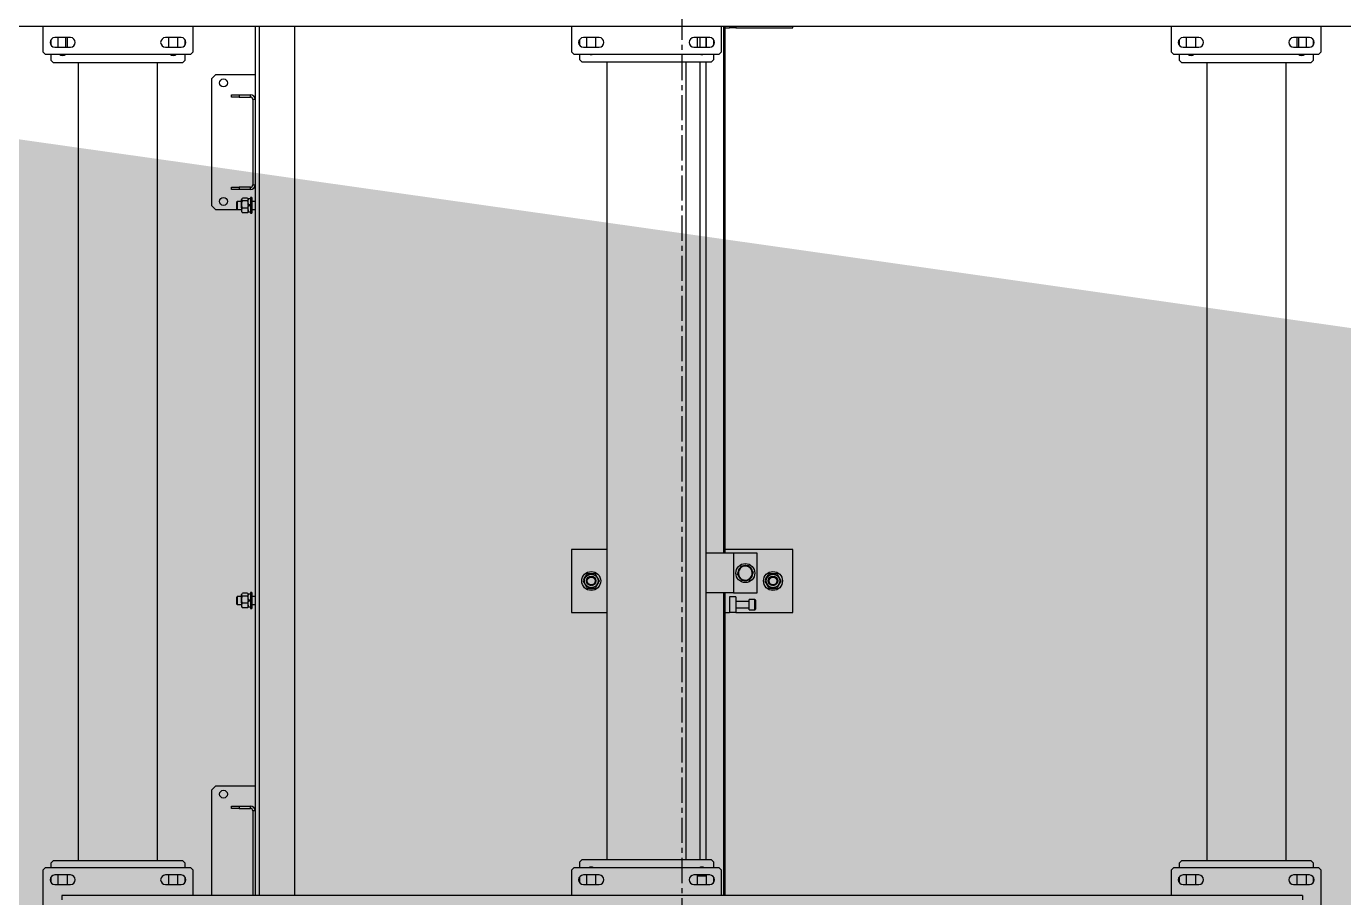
# Model space of a CAD drawing. Header units: millimetres. Extents: x 6622 to 532820, y 3370 to 359312.
# Drawn here: x 458470 to 460137, y 268937 to 270040 of the extents above; entities that cross this region are included whole.
import ezdxf

# ---------------------------------------------------------------- set-up
doc = ezdxf.new("R2010")
doc.units = ezdxf.units.MM
doc.linetypes.add('CENTER', pattern=[50.8, 31.75, -6.35, 6.35, -6.35])

# ---------------------------------------------------------------- blocks, each defined once
blk = doc.blocks.new('A$C6F3A12F4')
at = {"color": 2, "linetype": 'Continuous', "lineweight": 25}
for p, q in [((44585.7, 3475), (44585.7, 225)), ((44617.7, 2659), (44585.7, 2659)), ((44620.7, 2656), (44617.7, 2659)), ((44620.7, 2472), (44620.7, 2656)), ((45653.2, 2659), (45650.2, 2656)), ((45650.2, 2656), (45650.2, 2472)), ((45817.2, 2659), (45653.2, 2659)), ((44599.7, 2644), (44599.7, 2624)), ((44611.7, 2640.1), (44599.7, 2640.1)), ((44608.9, 2649.1), (44602.5, 2649.1)), ((44611.7, 2624), (44611.7, 2644)), ((44628.2, 2649.1), (44620.7, 2649.1)), ((44631.2, 2646.1), (44628.2, 2649.1)), ((44631.2, 2482.1), (44631.2, 2646.1)), ((45644.2, 2649.1), (45641.2, 2646.1)), ((45641.2, 2646.1), (45641.2, 2482.1)), ((45650.2, 2649.1), (45644.2, 2649.1)), ((45659.2, 2644), (45659.2, 2624)), ((45671.2, 2640.1), (45659.2, 2640.1)), ((45668.4, 2649.1), (45662, 2649.1)), ((45671.2, 2624), (45671.2, 2644)), ((45685.2, 2635), (45685.2, 1065)), ((45685.2, 2635), (45690.6, 2635)), ((44599.7, 2630.1), (44611.7, 2630.1)), ((44599.7, 2628.1), (44611.7, 2628.1)), ((45659.2, 2628.1), (45671.2, 2628.1)), ((44631.2, 2614.1), (45641.2, 2614.1)), ((44599.7, 2504), (44599.7, 2484)), ((44611.7, 2484), (44611.7, 2504)), ((44631.2, 2514.1), (45641.2, 2514.1)), ((45659.2, 2504), (45659.2, 2484)), ((45671.2, 2484), (45671.2, 2504)), ((44611.7, 2500.1), (44599.7, 2500.1)), ((44599.7, 2488.1), (44611.7, 2488.1)), ((45671.2, 2500.1), (45659.2, 2500.1)), ((45659.2, 2488.1), (45671.2, 2488.1)), ((44585.7, 2469), (44617.7, 2469)), ((44602.2, 2479.1), (44609.2, 2479.1)), ((44617.7, 2469), (44620.7, 2472)), ((44620.7, 2479.1), (44628.2, 2479.1)), ((44628.2, 2479.1), (44631.2, 2482.1)), ((45641.2, 2482.1), (45644.2, 2479.1)), ((45644.2, 2479.1), (45650.2, 2479.1)), ((45650.2, 2472), (45653.2, 2469)), ((45653.2, 2469), (45685.2, 2469)), ((45661.8, 2479.1), (45668.6, 2479.1)), ((44587.2, 1990), (44585.7, 1990)), ((44587.2, 1918), (44587.2, 1990)), ((45247.2, 1990), (45247.2, 1904)), ((45327.2, 1990), (45247.2, 1990)), ((45327.2, 1918), (45327.2, 1990)), ((45296.7, 1965), (45296.2, 1965)), ((45296.6, 1963.2), (45296.2, 1963.2)), ((45296.3, 1962.2), (45296.6, 1963.2)), ((45302.2, 1945), (45252.2, 1945)), ((45252.2, 1945), (45252.2, 1915)), ((45272.2, 1937.3), (45268, 1934.4)), ((45276.4, 1940.2), (45272.2, 1937.3)), ((45281, 1938), (45276.4, 1940.2)), ((45285.6, 1935.8), (45281, 1938)), ((45302.2, 1915), (45302.2, 1945)), ((45310.7, 1942), (45310.7, 1935)), ((45323.7, 1942), (45310.7, 1942)), ((45323.7, 1935), (45310.7, 1935)), ((45311.7, 1943), (45322.7, 1943)), ((45313.2, 1935), (45313.2, 1918)), ((45321.2, 1918), (45321.2, 1935)), ((45323.7, 1935), (45323.7, 1942)), ((44585.7, 1918), (44587.2, 1918)), ((44587.2, 1918), (44587.2, 1910)), ((45268.7, 1924.2), (45273.4, 1922)), ((45273.4, 1922), (45278, 1919.8)), ((45278, 1919.8), (45282.2, 1922.7)), ((45282.2, 1922.7), (45286.4, 1925.6)), ((45286.8, 1930), (45286.1, 1930)), ((45286.6, 1928.2), (45286.2, 1928.2)), ((45286.4, 1927.4), (45286.6, 1928.2)), ((45307.2, 1918), (45327.2, 1918)), ((45307.2, 1918), (45307.2, 1910)), ((45327.2, 1918), (45327.2, 1910)), ((44585.7, 1910), (44587.2, 1910)), ((44585.7, 1904), (45252.2, 1904)), ((45252.2, 1902.7), (44585.7, 1902.7)), ((44587.2, 1904), (44587.2, 1910)), ((45252.2, 1915), (45302.2, 1915)), ((45252.2, 1915), (45252.2, 1880.2)), ((45302.2, 1915), (45302.2, 1880.2)), ((45302.2, 1904), (45685.2, 1904)), ((45685.2, 1902.7), (45302.2, 1902.7)), ((45307.2, 1910), (45327.2, 1910)), ((45327.2, 1904), (45327.2, 1910)), ((44617.7, 1900), (44585.7, 1900)), ((44599.7, 1885), (44599.7, 1865)), ((44609, 1890), (44602.4, 1890)), ((44611.7, 1865), (44611.7, 1885)), ((44620.7, 1897), (44617.7, 1900)), ((44620.7, 1713), (44620.7, 1897)), ((44627.2, 1890), (44620.7, 1890)), ((44630.2, 1887), (44627.2, 1890)), ((44630.2, 1723), (44630.2, 1887)), ((45643.2, 1890), (45640.2, 1887)), ((45640.2, 1887), (45640.2, 1723)), ((45650.2, 1890), (45643.2, 1890)), ((45653.2, 1900), (45650.2, 1897)), ((45650.2, 1897), (45650.2, 1713)), ((45685.2, 1900), (45653.2, 1900)), ((45659.2, 1885), (45659.2, 1865)), ((45668.5, 1890), (45661.9, 1890)), ((45671.2, 1865), (45671.2, 1885)), ((44611.7, 1881), (44599.7, 1881)), ((44599.7, 1880.2), (44611.7, 1880.2)), ((44611.7, 1872.8), (44599.7, 1872.8)), ((44599.7, 1869), (44611.7, 1869)), ((44620.8, 1872.8), (44620.7, 1872.8)), ((44630.2, 1880.2), (45640.2, 1880.2)), ((45640.2, 1872.8), (44630.2, 1872.8)), ((45650.2, 1872.8), (45649.6, 1872.8)), ((45671.2, 1881), (45659.2, 1881)), ((45659.2, 1880.2), (45660.2, 1880.2)), ((45660.2, 1872.8), (45659.2, 1872.8)), ((45659.2, 1869), (45671.2, 1869)), ((45660.2, 1869), (45660.2, 1881)), ((45640.2, 1855), (44630.2, 1855)), ((45640.2, 1755), (44630.2, 1755)), ((45247.2, 1755), (45247.2, 1710)), ((45327.2, 1710), (45327.2, 1755)), ((44599.7, 1745), (44599.7, 1725)), ((44611.7, 1741), (44599.7, 1741)), ((44611.7, 1725), (44611.7, 1745)), ((45296.7, 1735), (45296.2, 1735)), ((45659.2, 1745), (45659.2, 1725)), ((45671.2, 1741), (45659.2, 1741)), ((45671.2, 1725), (45671.2, 1745)), ((44599.7, 1729), (44611.7, 1729)), ((44602.4, 1720), (44609, 1720)), ((44620.7, 1720), (44627.2, 1720)), ((44627.2, 1720), (44630.2, 1723)), ((45296.6, 1733.2), (45296.2, 1733.2)), ((45296.3, 1732.2), (45296.6, 1733.2)), ((45640.2, 1723), (45643.2, 1720)), ((45643.2, 1720), (45650.2, 1720)), ((45659.2, 1729), (45671.2, 1729)), ((45661.9, 1720), (45668.5, 1720)), ((44585.7, 1710), (44617.7, 1710)), ((44617.7, 1710), (44620.7, 1713)), ((45247.2, 1710), (45327.2, 1710)), ((45650.2, 1713), (45653.2, 1710)), ((45653.2, 1710), (45685.2, 1710)), ((44585.7, 1359.5), (45685.2, 1359.5)), ((44585.7, 1314.5), (45685.2, 1314.5)), ((44585.7, 1309.5), (44678, 1309.5)), ((44647, 1309.5), (44647, 1259.5)), ((44675, 1303.5), (44672, 1303.5)), ((44672, 1289.5), (44672, 1303.5)), ((44675, 1289.5), (44675, 1303.5)), ((44678, 1309.5), (44678, 1306.5)), ((44678, 1309.5), (44786, 1309.5)), ((44678, 1306.5), (44786, 1306.5)), ((44786, 1309.5), (45578, 1309.5)), ((44786, 1306.5), (44786, 1309.5)), ((44792, 1303.5), (44789, 1303.5)), ((44789, 1303.5), (44789, 1289.5)), ((44792, 1303.5), (44792, 1289.5)), ((44802, 1305.5), (44802, 1303.5)), ((44802, 1305.5), (44822, 1305.5)), ((44802, 1303.5), (44822, 1303.5)), ((44804.4, 1300.9), (44803.3, 1300.3)), ((44803.9, 1303.5), (44803.9, 1300.9)), ((44812, 1300.9), (44803.9, 1300.9)), ((44807, 1309.5), (44807, 1305.5)), ((44812, 1300.9), (44813.5, 1300.9)), ((44820, 1300.9), (44813.5, 1300.9)), ((44817, 1305.5), (44817, 1309.5)), ((44820.7, 1300.3), (44819.6, 1300.9)), ((44820, 1300.9), (44820, 1303.5)), ((44822, 1303.5), (44822, 1305.5)), ((45302, 1305.5), (45302, 1303.5)), ((45302, 1305.5), (45322, 1305.5)), ((45302, 1303.5), (45322, 1303.5)), ((45304.4, 1300.9), (45303.3, 1300.3)), ((45303.9, 1303.5), (45303.9, 1300.9)), ((45312, 1300.9), (45303.9, 1300.9)), ((45307, 1309.5), (45307, 1305.5)), ((45312, 1300.9), (45313.5, 1300.9)), ((45320, 1300.9), (45313.5, 1300.9)), ((45317, 1305.5), (45317, 1309.5)), ((45320.7, 1300.3), (45319.6, 1300.9)), ((45320, 1300.9), (45320, 1303.5)), ((45322, 1303.5), (45322, 1305.5)), ((45547, 1309.5), (45547, 1259.5)), ((45575, 1303.5), (45572, 1303.5)), ((45572, 1289.5), (45572, 1303.5)), ((45575, 1289.5), (45575, 1303.5)), ((45578, 1309.5), (45578, 1306.5)), ((45578, 1309.5), (45685.2, 1309.5)), ((45578, 1306.5), (45685.2, 1306.5)), ((44672, 1289.5), (44675, 1289.5)), ((44672, 1279.5), (44672, 1289.5)), ((44675, 1289.5), (44675, 1279.5)), ((44789, 1289.5), (44792, 1289.5)), ((44789, 1279.5), (44789, 1289.5)), ((44792, 1289.5), (44792, 1279.5)), ((44802.8, 1300), (44802.8, 1293.4)), ((44803.3, 1293.1), (44804.4, 1292.5)), ((44814.9, 1292.5), (44804.4, 1292.5)), ((44806.4, 1300), (44806.4, 1293.4)), ((44807, 1292.5), (44807, 1287)), ((44807, 1287), (44807.5, 1286.5)), ((44807, 1287), (44817, 1287)), ((44816.5, 1286.5), (44807.5, 1286.5)), ((44814.9, 1292.5), (44819.6, 1292.5)), ((44815.5, 1300), (44815.5, 1293.4)), ((44816.5, 1286.5), (44817, 1287)), ((44817, 1287), (44817, 1292.5)), ((44817, 1259.5), (44817, 1287)), ((44819.6, 1292.5), (44820.7, 1293.1)), ((44821.2, 1300), (44821.2, 1293.4)), ((45302.8, 1300), (45302.8, 1293.4)), ((45303.3, 1293.1), (45304.4, 1292.5)), ((45314.9, 1292.5), (45304.4, 1292.5)), ((45306.4, 1300), (45306.4, 1293.4)), ((45307, 1292.5), (45307, 1287)), ((45307, 1287), (45307.5, 1286.5)), ((45307, 1287), (45317, 1287)), ((45316.5, 1286.5), (45307.5, 1286.5)), ((45314.9, 1292.5), (45319.6, 1292.5)), ((45315.5, 1300), (45315.5, 1293.4)), ((45316.5, 1286.5), (45317, 1287)), ((45317, 1287), (45317, 1292.5)), ((45319.6, 1292.5), (45320.7, 1293.1)), ((45321.2, 1300), (45321.2, 1293.4)), ((45572, 1289.5), (45575, 1289.5)), ((45572, 1279.5), (45572, 1289.5)), ((45575, 1289.5), (45575, 1279.5)), ((44675, 1279.5), (44672, 1279.5)), ((44792, 1279.5), (44789, 1279.5)), ((45575, 1279.5), (45572, 1279.5)), ((44647, 1259.5), (44652, 1254.5)), ((44652, 1254.5), (44812, 1254.5)), ((44812, 1254.5), (44817, 1259.5)), ((45547, 1259.5), (45552, 1254.5)), ((45552, 1254.5), (45685.2, 1254.5)), ((44617.7, 1231), (44585.7, 1231)), ((44609.2, 1220.9), (44602.2, 1220.9)), ((44620.7, 1228), (44617.7, 1231)), ((44620.7, 1044), (44620.7, 1228)), ((44628.2, 1220.9), (44620.7, 1220.9)), ((44631.2, 1217.9), (44628.2, 1220.9)), ((44631.2, 1053.9), (44631.2, 1217.9)), ((45644.2, 1220.9), (45641.2, 1217.9)), ((45641.2, 1217.9), (45641.2, 1053.9)), ((45650.2, 1220.9), (45644.2, 1220.9)), ((45653.2, 1231), (45650.2, 1228)), ((45650.2, 1228), (45650.2, 1044)), ((45685.2, 1231), (45653.2, 1231)), ((45668.6, 1220.9), (45661.8, 1220.9)), ((44599.7, 1216), (44599.7, 1196)), ((44611.7, 1211.9), (44599.7, 1211.9)), ((44611.7, 1196), (44611.7, 1216)), ((45659.2, 1216), (45659.2, 1196)), ((45671.2, 1211.9), (45659.2, 1211.9)), ((45671.2, 1196), (45671.2, 1216)), ((44599.7, 1199.9), (44611.7, 1199.9)), ((45641.2, 1185.9), (44631.2, 1185.9)), ((45659.2, 1199.9), (45671.2, 1199.9)), ((45641.2, 1085.9), (44631.2, 1085.9)), ((44599.7, 1076), (44599.7, 1056)), ((44611.7, 1071.9), (44599.7, 1071.9)), ((44611.7, 1069.9), (44599.7, 1069.9)), ((44611.7, 1056), (44611.7, 1076)), ((45659.2, 1076), (45659.2, 1056)), ((45671.2, 1071.9), (45659.2, 1071.9)), ((45671.2, 1056), (45671.2, 1076)), ((44599.7, 1059.9), (44611.7, 1059.9)), ((44602.5, 1050.9), (44608.9, 1050.9)), ((44620.7, 1050.9), (44628.2, 1050.9)), ((44628.2, 1050.9), (44631.2, 1053.9)), ((45641.2, 1053.9), (45644.2, 1050.9)), ((45644.2, 1050.9), (45650.2, 1050.9)), ((45659.2, 1059.9), (45671.2, 1059.9)), ((45662, 1050.9), (45668.4, 1050.9)), ((45685.2, 1065), (45690.6, 1065)), ((44585.7, 1041), (44617.7, 1041)), ((44617.7, 1041), (44620.7, 1044)), ((45650.2, 1044), (45653.2, 1041)), ((45653.2, 1041), (45817.2, 1041))]:
    blk.add_line(p, q, dxfattribs=at)
at = {"color": 2, "linetype": 'Continuous', "lineweight": 25, "flags": 128}
for points in [[(45296.7, 1965), (45296.6, 1966.9), (45296.3, 1967.9)], [(45296.7, 1735), (45296.6, 1736.9), (45296.3, 1737.9)], [(44812, 1300.9), (44811.5, 1301.8), (44811, 1302.6), (44810.5, 1303.5)], [(44812, 1303.5), (44812.5, 1302.6), (44813, 1301.8), (44813.5, 1300.9)], [(45312, 1300.9), (45311.5, 1301.8), (45311, 1302.6), (45310.5, 1303.5)], [(45312, 1303.5), (45312.5, 1302.6), (45313, 1301.8), (45313.5, 1300.9)]]:
    blk.add_lwpolyline(points, dxfattribs=at)
at = {"color": 2, "linetype": 'Continuous', "lineweight": 25}
for centre, radius in [((45287.2, 1965), 12), ((45287.2, 1965), 8.62), ((45287.2, 1965), 6), ((45287.2, 1965), 5), ((45277.2, 1930), 12), ((45287.2, 1735), 12), ((45287.2, 1735), 8.62), ((45287.2, 1735), 6), ((45287.2, 1735), 5), ((44657, 1269.5), 5), ((44807, 1269.5), 5), ((45557, 1269.5), 5)]:
    blk.add_circle(centre, radius, dxfattribs=at)
for centre, radius, start, end in [((44605.7, 2644), 6, 0, 180), ((44616.2, 2634.1), 6, 318.5904, 41.4096), ((45665.2, 2644), 6, 0, 180), ((44605.7, 2624), 6, 180, 0), ((45665.2, 2624), 6, 180, 0), ((44605.7, 2504), 6, 0, 180), ((45665.2, 2504), 6, 0, 180), ((44616.2, 2494.1), 6, 318.5904, 41.4096), ((44605.7, 2484), 6, 180, 0), ((45665.2, 2484), 6, 180, 0), ((45287.2, 1965), 9.55, 221.2996, 256.7088), ((45287.2, 1965), 9.55, 349.1982, 0), ((45277.2, 1930), 8.87, 124.3653, 184.3653), ((45277.2, 1930), 9.55, 104.5207, 143.3519), ((45277.2, 1930), 8.86, 64.3653, 124.3653), ((45277.2, 1930), 9.55, 42.9611, 84.8708), ((45277.2, 1930), 8.87, 4.3653, 64.3653), ((45311.7, 1942), 1, 90, 180), ((45322.7, 1942), 1, 0, 90), ((45277.2, 1930), 9.55, 165.3637, 203.9741), ((45277.2, 1930), 8.87, 184.3653, 244.3653), ((45277.2, 1930), 9.55, 224.4516, 265.4367), ((45277.2, 1930), 8.87, 244.3653, 304.3653), ((45277.2, 1930), 9.55, 283.449, 324.061), ((45277.2, 1930), 8.87, 304.3653, 4.3653), ((45277.2, 1930), 9.55, 0, 24.9691), ((45277.2, 1930), 9.55, 349.1982, 0), ((44605.7, 1885), 6, 0, 180), ((45665.2, 1885), 6, 0, 180), ((44615.2, 1875), 6, 336.4435, 23.5565), ((45655.2, 1875), 6, 146.4427, 213.5573), ((44605.7, 1865), 6, 180, 0), ((45665.2, 1865), 6, 180, 0), ((44605.7, 1745), 6, 0, 180), ((45665.2, 1745), 6, 0, 180), ((44615.2, 1735), 6, 336.4435, 23.5565), ((45287.2, 1735), 9.55, 349.1982, 0), ((45655.2, 1735), 6, 146.4427, 213.5573), ((44605.7, 1725), 6, 180, 0), ((45287.2, 1735), 9.55, 221.2996, 256.7088), ((45665.2, 1725), 6, 180, 0), ((44678, 1303.5), 6, 90, 180), ((44678, 1303.5), 3, 90, 180), ((44786, 1303.5), 6, 0, 90), ((44786, 1303.5), 3, 0, 90), ((45578, 1303.5), 6, 90, 180), ((45578, 1303.5), 3, 90, 180), ((44605.7, 1216), 6, 0, 180), ((45665.2, 1216), 6, 0, 180), ((44616.2, 1205.9), 6, 318.5904, 41.4096), ((44605.7, 1196), 6, 180, 0), ((45665.2, 1196), 6, 180, 0), ((44605.7, 1076), 6, 0, 180), ((44616.2, 1065.9), 6, 318.5904, 41.4096), ((45665.2, 1076), 6, 0, 180), ((44605.7, 1056), 6, 180, 0), ((45665.2, 1056), 6, 180, 0)]:
    blk.add_arc(centre, radius, start, end, dxfattribs=at)
for points, knots in [([(45287.2, 1975.4), (45286.4, 1974.9), (45284.8, 1974), (45282.5, 1972.7), (45280.3, 1971.4), (45278.9, 1970.6), (45278.2, 1970.2)], [0, 0, 0, 0, 0.264572, 0.534976, 0.7654, 1, 1, 1, 1]), ([(45278.2, 1970.2), (45278.2, 1969.8), (45278.2, 1968.5), (45278.2, 1966.2), (45278.2, 1963.2), (45278.2, 1961.1), (45278.2, 1959.8)], [0, 0, 0, 0, 0.131003, 0.38054, 0.636178, 1, 1, 1, 1]), ([(45296.2, 1970.2), (45295.4, 1970.6), (45293.8, 1971.6), (45291.5, 1972.9), (45289.3, 1974.2), (45287.9, 1975), (45287.2, 1975.4)], [0, 0, 0, 0, 0.2646547, 0.5351432, 0.7653269, 1, 1, 1, 1]), ([(45296.2, 1959.8), (45296.2, 1961.1), (45296.2, 1963.2), (45296.2, 1966.2), (45296.2, 1968.4), (45296.2, 1969.8), (45296.2, 1970.2)], [0, 0, 0, 0, 0.363821, 0.613049, 0.868997, 1, 1, 1, 1]), ([(45278.2, 1959.8), (45279, 1959.4), (45280.6, 1958.4), (45282.9, 1957.1), (45285.1, 1955.8), (45286.5, 1955), (45287.2, 1954.6)], [0, 0, 0, 0, 0.264572, 0.534976, 0.7654, 1, 1, 1, 1]), ([(45287.2, 1954.6), (45288, 1955.1), (45289.6, 1956), (45291.9, 1957.3), (45294.1, 1958.6), (45295.5, 1959.4), (45296.2, 1959.8)], [0, 0, 0, 0, 0.264347, 0.534834, 0.765328, 1, 1, 1, 1]), ([(45268, 1934.4), (45268, 1934), (45268.1, 1932.3), (45268.3, 1930.6), (45268.4, 1929.3)], [0, 0, 0, 0, 0.253032, 1, 1, 1, 1]), ([(45286, 1930.7), (45285.9, 1932), (45285.8, 1933.7), (45285.7, 1935.4), (45285.6, 1935.8)], [0, 0, 0, 0, 0.746911, 1, 1, 1, 1]), ([(45268.4, 1929.3), (45268.5, 1927.7), (45268.6, 1925.9), (45268.7, 1924.3), (45268.7, 1924.2)], [0, 0, 0, 0, 0.97299, 1, 1, 1, 1]), ([(45286.4, 1925.6), (45286.4, 1925.6), (45286.3, 1927.3), (45286.2, 1929), (45286, 1930.7)], [0, 0, 0, 0, 0.026961, 1, 1, 1, 1]), ([(45287.2, 1745.4), (45286.4, 1744.9), (45284.8, 1744), (45282.5, 1742.7), (45280.3, 1741.4), (45278.9, 1740.6), (45278.2, 1740.2)], [0, 0, 0, 0, 0.264572, 0.534976, 0.7654, 1, 1, 1, 1]), ([(45278.2, 1740.2), (45278.2, 1739.8), (45278.2, 1738.5), (45278.2, 1736.2), (45278.2, 1733.2), (45278.2, 1731.1), (45278.2, 1729.8)], [0, 0, 0, 0, 0.1310035, 0.3805405, 0.636178, 1, 1, 1, 1]), ([(45296.2, 1740.2), (45295.4, 1740.6), (45293.8, 1741.6), (45291.5, 1742.9), (45289.3, 1744.2), (45287.9, 1745), (45287.2, 1745.4)], [0, 0, 0, 0, 0.2646547, 0.5351428, 0.7653269, 1, 1, 1, 1]), ([(45296.2, 1729.8), (45296.2, 1731.1), (45296.2, 1733.2), (45296.2, 1736.2), (45296.2, 1738.4), (45296.2, 1739.8), (45296.2, 1740.2)], [0, 0, 0, 0, 0.363821, 0.613048, 0.868997, 1, 1, 1, 1]), ([(45278.2, 1729.8), (45279, 1729.4), (45280.6, 1728.4), (45282.9, 1727.1), (45285.1, 1725.8), (45286.5, 1725), (45287.2, 1724.6)], [0, 0, 0, 0, 0.264572, 0.534976, 0.7654, 1, 1, 1, 1]), ([(45287.2, 1724.6), (45288, 1725.1), (45289.6, 1726), (45291.9, 1727.3), (45294.1, 1728.6), (45295.5, 1729.4), (45296.2, 1729.8)], [0, 0, 0, 0, 0.264347, 0.534834, 0.765328, 1, 1, 1, 1]), ([(44802.8, 1300), (44803.3, 1300.2), (44804, 1300.7), (44805, 1300.7), (44805.8, 1300.4), (44806.2, 1300.1), (44806.4, 1300)], [0, 0, 0, 0, 0.363637, 0.612716, 0.868745, 1, 1, 1, 1]), ([(44806.4, 1300), (44807.2, 1300.2), (44808.8, 1300.6), (44811.2, 1300.7), (44813.4, 1300.5), (44814.8, 1300.2), (44815.5, 1300)], [0, 0, 0, 0, 0.264772, 0.53481, 0.76552, 1, 1, 1, 1]), ([(44815.5, 1300), (44816, 1300.2), (44817, 1300.6), (44818.5, 1300.7), (44819.9, 1300.5), (44820.7, 1300.2), (44821.2, 1300)], [0, 0, 0, 0, 0.264708, 0.535074, 0.765396, 1, 1, 1, 1]), ([(45302.8, 1300), (45303.3, 1300.2), (45304, 1300.7), (45305, 1300.7), (45305.8, 1300.4), (45306.2, 1300.1), (45306.4, 1300)], [0, 0, 0, 0, 0.363637, 0.612716, 0.868745, 1, 1, 1, 1]), ([(45306.4, 1300), (45307.2, 1300.2), (45308.8, 1300.6), (45311.2, 1300.7), (45313.4, 1300.5), (45314.8, 1300.2), (45315.5, 1300)], [0, 0, 0, 0, 0.264772, 0.53481, 0.76552, 1, 1, 1, 1]), ([(45315.5, 1300), (45316, 1300.2), (45317, 1300.6), (45318.5, 1300.7), (45319.9, 1300.5), (45320.7, 1300.2), (45321.2, 1300)], [0, 0, 0, 0, 0.264708, 0.535074, 0.765396, 1, 1, 1, 1]), ([(44806.4, 1293.4), (44806.2, 1293.3), (44805.8, 1293), (44805, 1292.7), (44804, 1292.7), (44803.3, 1293.2), (44802.8, 1293.4)], [0, 0, 0, 0, 0.131254, 0.380876, 0.636362, 1, 1, 1, 1]), ([(44815.5, 1293.4), (44814.7, 1293.2), (44813.1, 1292.8), (44810.7, 1292.7), (44808.5, 1292.9), (44807.1, 1293.2), (44806.4, 1293.4)], [0, 0, 0, 0, 0.264376, 0.534814, 0.765523, 1, 1, 1, 1]), ([(44821.2, 1293.4), (44820.7, 1293.2), (44819.7, 1292.8), (44818.2, 1292.7), (44816.8, 1292.9), (44816, 1293.2), (44815.5, 1293.4)], [0, 0, 0, 0, 0.2644652, 0.5348322, 0.7651538, 1, 1, 1, 1]), ([(44821.2, 1300), (44821, 1300.1), (44820.8, 1300.2), (44820.7, 1300.3), (44820.7, 1300.3)], [0, 0, 0, 0, 0.90876, 1, 1, 1, 1]), ([(44820.7, 1293.1), (44820.7, 1293.1), (44820.8, 1293.2), (44821, 1293.3), (44821.2, 1293.4)], [0, 0, 0, 0, 0.091198, 1, 1, 1, 1]), ([(45306.4, 1293.4), (45306.2, 1293.3), (45305.8, 1293), (45305, 1292.7), (45304, 1292.7), (45303.3, 1293.2), (45302.8, 1293.4)], [0, 0, 0, 0, 0.131254, 0.380876, 0.636362, 1, 1, 1, 1]), ([(45315.5, 1293.4), (45314.7, 1293.2), (45313.1, 1292.8), (45310.7, 1292.7), (45308.5, 1292.9), (45307.1, 1293.2), (45306.4, 1293.4)], [0, 0, 0, 0, 0.264376, 0.534814, 0.765523, 1, 1, 1, 1]), ([(45321.2, 1293.4), (45320.7, 1293.2), (45319.7, 1292.8), (45318.2, 1292.7), (45316.8, 1292.9), (45316, 1293.2), (45315.5, 1293.4)], [0, 0, 0, 0, 0.2644652, 0.5348322, 0.7651538, 1, 1, 1, 1]), ([(45321.2, 1300), (45321, 1300.1), (45320.8, 1300.2), (45320.7, 1300.3), (45320.7, 1300.3)], [0, 0, 0, 0, 0.90876, 1, 1, 1, 1]), ([(45320.7, 1293.1), (45320.7, 1293.1), (45320.8, 1293.2), (45321, 1293.3), (45321.2, 1293.4)], [0, 0, 0, 0, 0.091198, 1, 1, 1, 1])]:
    blk.add_open_spline(points, degree=3, knots=knots, dxfattribs=at)

msp = doc.modelspace()

# ---------------------------------------------------------------- hatches: boundary and pattern name
h = msp.add_hatch()
h.set_pattern_fill('ANGLE', color=3, scale=5)
h.set_pattern_definition([(0, (0, 0), (0, 34.925), [25.4, -9.525]), (90, (0, 0), (-34.925, 2e-15), [25.4, -9.525])])
edge = h.paths.add_edge_path()
edge.add_line((457414.55, 270044.997), (457414.55, 267907.595))
edge.add_line((457535, 270044.997), (457535, 268040))
edge.add_line((472399.364, 268040), (457535, 268040))
edge.add_line((472503.909, 267907.595), (457414.55, 267907.595))
edge.add_line((472399.364, 269994.998), (472399.364, 268040))
edge.add_line((472503.909, 269994.998), (472503.909, 267907.595))
h.paths.add_polyline_path([(455537.256, 268490), (455537.256, 269590), (455087.256, 269590), (455087.256, 268490)], flags=9)

# ---------------------------------------------------------------- linework, layer by layer
at = {"color": 1, "linetype": 'CENTER'}
msp.add_line((459300, 268650.975), (459300, 314810.514), dxfattribs=at)

# ---------------------------------------------------------------- block references
at = {"color": 0, "rotation": 270}
msp.add_blockref('A$C6F3A12F4', (457450, 314625.198), dxfattribs=at)

doc.saveas('drawing.dxf')
